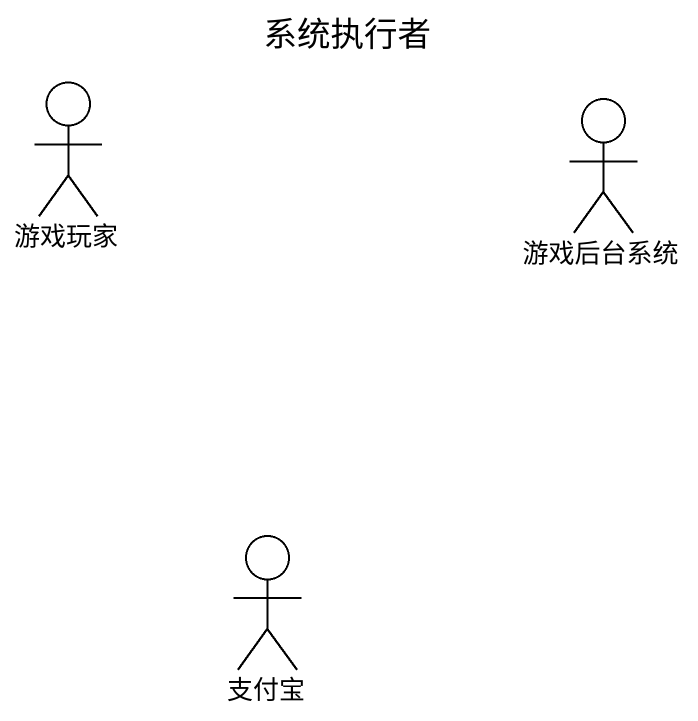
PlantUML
@startuml
title 系统执行者
actor 游戏玩家
actor 游戏后台系统
actor 支付宝
@enduml
